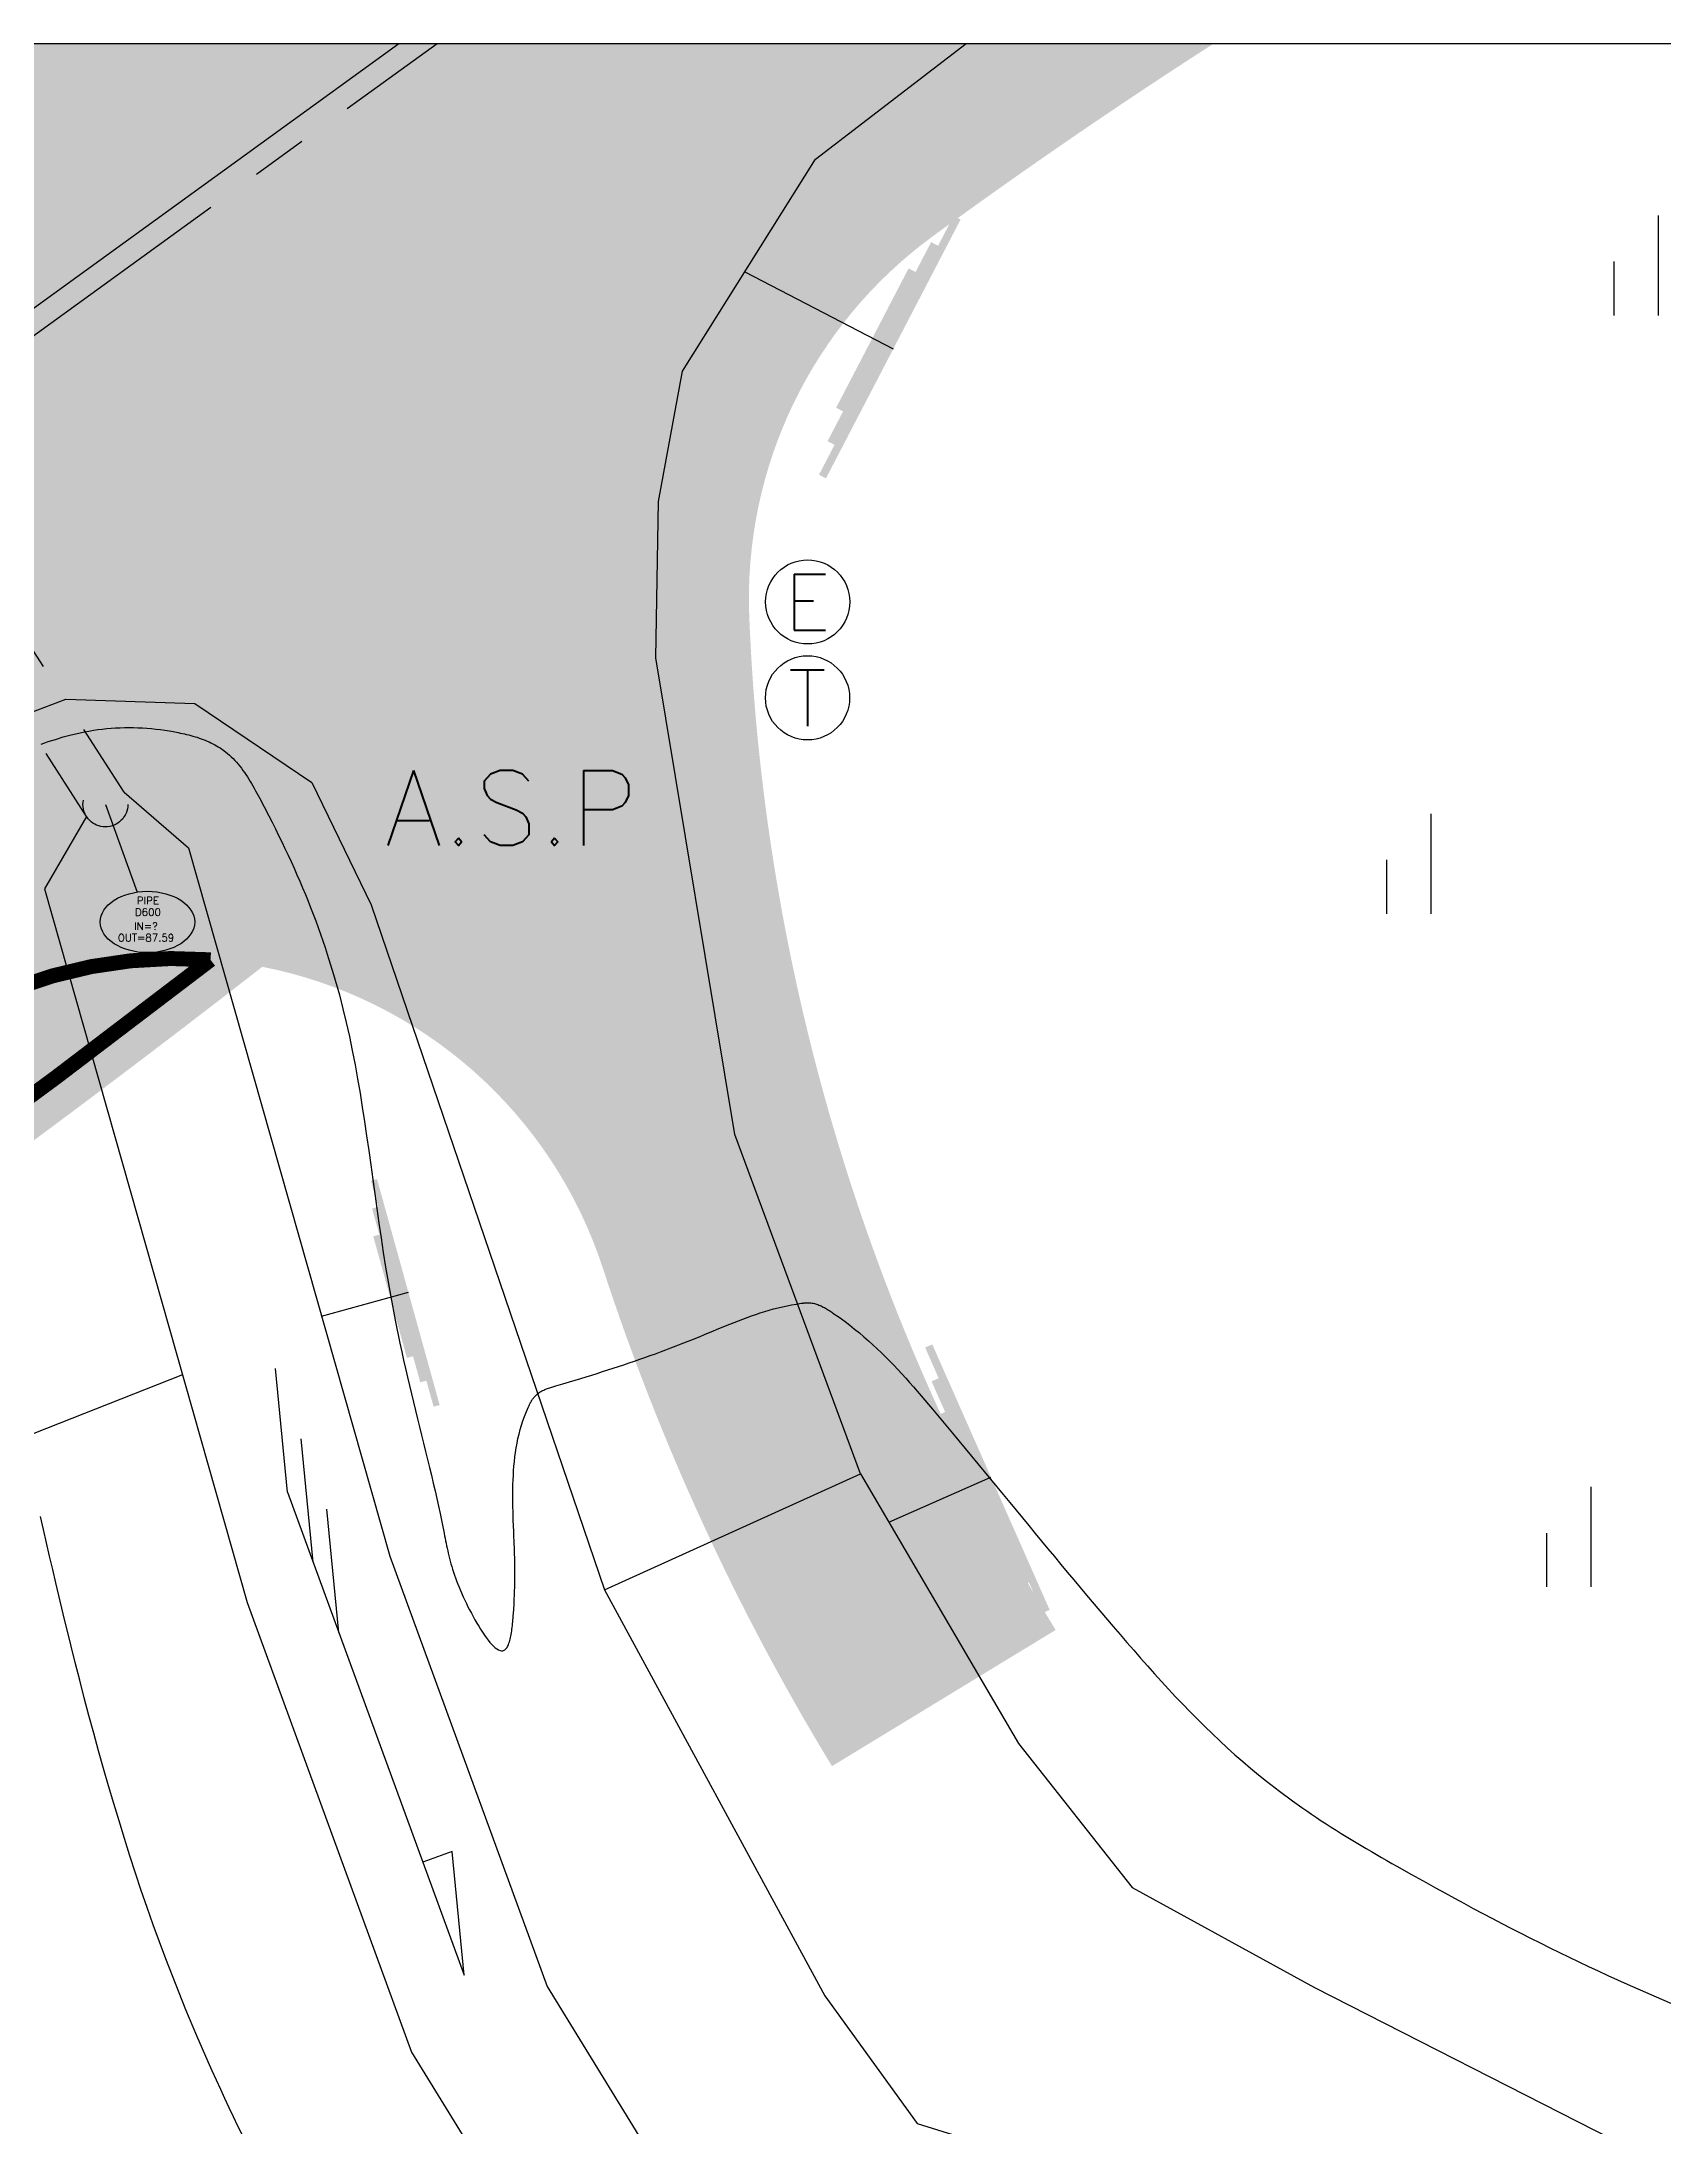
# Model space of a CAD drawing. Header units: inches. Extents: x 12 to 405, y 13 to 268.
# Drawn here: x 145.9 to 167.58, y 240.17 to 268.03 of the extents above; entities that cross this region are included whole.
import ezdxf
from ezdxf.enums import TextEntityAlignment as Align

# ---------------------------------------------------------------- set-up
doc = ezdxf.new("R2010")
doc.units = ezdxf.units.IN
doc.header["$MEASUREMENT"] = 0
for name, pattern in [('CENTER', [2, 1.25, -0.25, 0.25, -0.25]), ('HIDDEN', [2, 1, -1]), ('PHANTOM2', [12.5, 10, -0.5, 0.5, -0.5, 0.5, -0.5])]:
    doc.linetypes.add(name, pattern=pattern)
for name, color, linetype in [('0상수', 5, '상수'), ('1-1CON', 35, 'Continuous'), ('1-CEN', 2, 'CENTER'), ('1-ROAD', 1, 'Continuous'), ('1-SIM', 8, 'Continuous'), ('1-TEXT', 7, 'Continuous'), ('1-구조물상세', 7, 'Continuous'), ('1-물선', 5, 'Continuous'), ('1-배수관', 134, 'HIDDEN'), ('NR', 7, 'Continuous'), ('사업부지', 7, 'Continuous'), ('솔리드', 7, 'PHANTOM2'), ('체신주', 4, 'Continuous'), ('한전주', 4, 'Continuous')]:
    doc.layers.add(name, color=color, linetype=linetype)
doc.styles.add('ghs', font='romans.shx', dxfattribs={"bigfont": 'ghs.shx'})
doc.styles.add('LT', font='gulim.ttc')
doc.linetypes.add('상수', pattern='A,0.5,-0.05,["상수",LT,S=0.1,R=0,X=0,Y=-0.05],-0.4', length=0.95)

# ---------------------------------------------------------------- blocks, each defined once
blk = doc.blocks.new('A$C0C523BD5')
at = {"layer": '1-SIM'}
for p, q in [((0.3944576354988385, 0.8915101256570778), (0.3944576354988385, 1.2741656974e-06)), ((1.9774597604e-06, 0.4800446797744371), (1.9774597604e-06, 1.2741656974e-06))]:
    blk.add_line(p, q, dxfattribs=at)
blk = doc.blocks.new('A$C19E135C4')
at = {"layer": '1-물선', "linetype": 'Continuous'}
for p, q in [((1.604686969312751, 0), (0, 0.4156830549109145)), ((2.604686969312751, 0), (1, 0.4156830549109145)), ((3.604686969312751, 0), (2, 0.4156830549109145)), ((8.479086379717044, 0), (6.874399410404294, 0.4156830549109145)), ((1.604686969312751, 0), (8.479086379717044, 0))]:
    blk.add_line(p, q, dxfattribs=at)
blk.add_lwpolyline([(6.874399410404294, 0.4156830549109145), (6.874399410404294, 0)], dxfattribs=at)

msp = doc.modelspace()

# ---------------------------------------------------------------- hatches: boundary and pattern name
at = {"layer": '사업부지', "linetype": 'Continuous'}
h = msp.add_hatch(dxfattribs=at)
h.set_pattern_fill('AR-HBONE', color=8, scale=0.1, style=0)
h.set_pattern_definition([(45, (-264158.8776523283, -408058.6986066158), (0, 0.565685424949238), [1.200000000000001, -0.4000000000000004]), (135, (-264158.5948096177, -408058.4157639033), (0, 0.565685424949238), [1.2, -0.4])])
edge = h.paths.add_edge_path()
edge.add_arc((45.47571860635639, 388.575754541044), 167.8763729078396, 305.04704411984983, 307.70786931805213, ccw=False)
edge.add_arc((89.56666477406384, 329.0584846661211), 93.85116634003488, 299.4516781452446, 303.87560990241093, ccw=False)
edge.add_arc((89.566664788965, 329.0584846065165), 93.85116628061864, 295.5043352587089, 299.45167815493414, ccw=False)
edge.add_arc((89.566664788965, 329.0584845860274), 93.85116626187155, 289.50436403232584, 295.5043352643316, ccw=False)
edge.add_arc((125.4089279361999, 227.8675508397416), 13.50000000372458, 109.504364028656, 179.5711671861231)
edge.add_line((111.909306038264, 227.9685912477569), (111.9092797079122, 218.3802172737912))
edge.add_line((111.9092797079122, 218.3802172737912), (111.9092797079122, 211.0684776679398))
edge.add_arc((122.4092797079122, 211.0684776707337), 10.5, 180, 229.9246559549909)
edge.add_arc((114.6837468781507, 201.8860954875843), 1.500000001419938, 3.9239267835000646e-07, 49.92465644921782, ccw=False)
edge.add_line((116.1837468781507, 201.8860954968975), (116.1837468781507, 200.8096891996236))
edge.add_arc((122.4092797079122, 211.0684776781843), 12.00000000259576, 180.0000000489142, 238.74858291482678, ccw=False)
edge.add_line((110.4092797079122, 211.0684776679398), (110.4092797079122, 227.9702817705245))
edge.add_line((110.4092797079122, 227.9702817705245), (110.4110088982618, 227.6177016683639))
edge.add_arc((125.4089279361999, 227.8675508434669), 15.00000000262144, 109.5043640337733, 180.9543976849643, ccw=False)
edge.add_arc((89.566664788965, 329.0584846605332), 92.35116633281284, 289.5043640166975, 295.5043352487222)
edge.add_arc((89.566664788965, 329.0584845897527), 92.35116626892258, 295.5043352676297, 299.451678163788)
edge.add_arc((89.566664788965, 329.0584845199035), 92.35116620876262, 299.4516781848099, 303.8661131559016)
edge.add_arc((45.47571860635639, 388.5757547692181), 166.3763730910781, 305.0523343342352, 305.9903592438725)
edge.add_arc((45.47645178819062, 388.5747266859532), 166.375110389872, 305.990363001407, 306.3711597208951)
edge.add_arc((147.6972473748958, 249.7795984000684), 6.00000001322138, 85.62546798903583, 126.37116155438889, ccw=False)
at = {"layer": '솔리드'}
h = msp.add_hatch(color=253, dxfattribs=at)
edge = h.paths.add_edge_path()
edge.add_line((67.43488270426155, 268.0111741536082), (58.95204058671357, 268.0111741508142))
edge.add_line((58.95204058671357, 268.0111741508142), (60.11733466768624, 261.6079829186917))
edge.add_line((60.11733466768624, 261.6079829186917), (60.31267868364216, 261.0003525987984))
edge.add_line((60.31267868364216, 261.0003525987984), (60.32436715448262, 259.2592947548972))
edge.add_line((60.32436715448262, 259.2592947548972), (60.05838117385269, 257.2175271223084))
edge.add_line((60.05838117385269, 257.2175271223084), (59.66423933589817, 255.5406213682861))
edge.add_line((59.66423933589817, 255.5406213682861), (59.28546138489605, 254.8464798965276))
edge.add_line((59.28546138489605, 254.8464798965276), (42.5342160501516, 252.8192334268958))
edge.add_line((42.5342160501516, 252.8192334268958), (29.07645620787503, 251.2388646146999))
edge.add_line((29.07645620787503, 251.2388646146999), (25.24202898526551, 250.1706280848728))
edge.add_line((25.24202898526551, 250.1706280848728), (18.82665595794083, 248.0394096943335))
edge.add_line((18.82665595794083, 248.0394096943335), (18.82665595794083, 239.2982516671316))
edge.add_line((18.82665595794083, 239.2982516671316), (28.06282444680096, 240.3307659682603))
edge.add_line((28.06282444680096, 240.3307659682603), (29.65231983745457, 240.4594856538595))
edge.add_line((29.65231983745457, 240.4594856538595), (35.50911851609112, 240.9337778595061))
edge.add_line((35.50911851609112, 240.9337778595061), (39.73163152122856, 240.9261602462054))
edge.add_line((39.73163152122856, 240.9261602462054), (49.90405029440285, 237.157802620043))
edge.add_line((49.90405029440285, 237.157802620043), (79.93446731949211, 237.1036263323174))
edge.add_arc((79.90740664685131, 222.1036507096858), 15.00000003118771, 78.46304093438943, 89.89663578860677, ccw=False)
edge.add_line((82.90740667665364, 236.8005891973869), (82.90740667665364, 236.2457863642619))
edge.add_arc((84.90740666175247, 236.2457863614679), 2, 180, 226.7599299931512)
edge.add_line((83.53729316974045, 234.7888069451571), (83.99222560608746, 234.4847298647062))
edge.add_line((83.99222560608746, 234.4847298647062), (99.90122579419972, 230.3167298166798))
edge.add_line((99.90122579419972, 230.3167298166798), (112.4301593341863, 227.0990451025561))
edge.add_arc((125.4074066766536, 227.867843831961), 13.00000000283957, 109.50436407979521, 183.3903568226307, ccw=False)
edge.add_arc((89.5651434996164, 329.0587775549636), 94.35116625476604, 289.5043640466723, 303.8787157517178)
edge.add_arc((45.47492820406319, 388.5750187030778), 168.3751109129444, 305.0453031663802, 307.8752507476966)
edge.add_arc((147.6957261004484, 249.7798914062575), 5.999999991632645, 18.07421790772878, 78.9291071887377, ccw=False)
edge.add_arc((183.5644665398632, 261.4857410239772), 31.73053745405447, 198.0742180429171, 211.3369522482945)
edge.add_line((156.4626658299005, 244.9836379616306), (159.4520984181202, 246.8038832043082))
edge.add_arc((183.5644666590725, 261.4857407473744), 28.23053742190248, 182.3087426959179, 211.336951702403, ccw=False)
edge.add_arc((161.3519746550357, 260.5902000582562), 5.999999997156491, 126.1506389510659, 182.3087428414468, ccw=False)
edge.add_arc((202.8428806402718, 203.7989426097618), 76.33308041939395, 122.73177354833709, 126.1512910509303, ccw=False)
edge.add_line((161.5690573790109, 268.0111741536082), (140.4143898674286, 268.0111741554708))
edge.add_line((140.4143898674286, 268.0111741554708), (137.0319750347173, 265.782443833609))
edge.add_arc((89.56514354431988, 329.0587775912852), 79.10116627093758, 284.97397416578605, 306.87544963241874, ccw=False)
edge.add_arc((89.7989703902042, 346.4098606445611), 95.91831179850092, 277.1446857016844, 282.1599337332252, ccw=False)
edge.add_line((101.7288460322654, 251.2363317339466), (100.7990405001676, 251.1264182199509))
edge.add_line((100.7990405001676, 251.1264182199509), (95.24272753680111, 253.0902298521967))
edge.add_line((95.24272753680111, 253.0902298521967), (93.36165176713826, 253.3227012651757))
edge.add_line((93.36165176713826, 253.3227012651757), (75.09993943953873, 253.6143690478773))
edge.add_line((75.09993943953873, 253.6143690478773), (72.20985767627121, 257.5012929542706))
edge.add_line((72.20985767627121, 257.5012929542706), (70.75678855562569, 260.1736602364824))
edge.add_line((70.75678855562569, 260.1736602364824), (68.88922679806115, 264.3650500737847))
edge.add_line((68.88922679806115, 264.3650500737847), (67.90891091907383, 267.2487368733407))
edge.add_line((67.90891091907383, 267.2487368733407), (67.43488270426155, 268.0111741470889))

# ---------------------------------------------------------------- linework, layer by layer
for points in [[(18.82665595794083, 268.0111741536082), (281.1495063939129, 268.0111741536082), (281.1495063939129, 25.2811741717876), (18.82665595794083, 25.2811741717876)], [(18.82665599007146, 268.011174155238), (281.1495064111424, 268.011174155238), (281.1495064111424, 25.28117417248609), (18.82665599007146, 25.28117417248609)]]:
    msp.add_lwpolyline(points, close=True)
at = {"layer": '0상수', "ltscale": 2, "elevation": -23.50400000000002}
msp.add_lwpolyline([(69.96167322117822, 245.5211784549308), (101.9837657423689, 247.9230794877064), (114.6080578925087, 249.9564890552563), (120.2817388983442, 251.767090060587), (125.0247148783876, 253.4640724350018), (129.6658117683603, 255.4711948594329), (135.6151525737716, 258.4119260709983), (140.1529040696098, 260.817372987817), (144.955284869857, 263.8721654190001), (150.6729455353691, 268.0111741589633)], dxfattribs=at)
at = {"layer": '1-1CON', "color": 8, "linetype": 'Continuous', "elevation": 65.49599999999998}
for points in [[(145.8933118643238, 258.6441735344258), (145.9400635572149, 258.6614882329729), (145.9870753051712, 258.6780117133883), (146.0342912437393, 258.693756223495), (146.0816554637624, 258.7087340111163), (146.187998494692, 258.7406062659127), (146.2945251228286, 258.7687515251589), (146.3535689773037, 258.7831930646923), (146.4126681746914, 258.7964901699004), (146.4718221934511, 258.808642032395), (146.531030586548, 258.8196478288871), (146.5902928324415, 258.8295067500574), (146.6496084989978, 258.8382179791358), (146.7089770497753, 258.84578069749), (146.7683980228378, 258.8521940967319), (146.8278709562494, 258.8574573554349), (146.8873953135683, 258.8615696642798), (146.9469706626608, 258.8645302009088), (147.006596467085, 258.8663381550712), (147.0662722947075, 258.8669927109283), (147.1259976239874, 258.8664930517104), (147.1857719929887, 258.8648383653042), (147.2455949248745, 258.862027833077), (147.3054658832027, 258.8580606419844), (147.365384450741, 258.8529359733936), (147.4253501208498, 258.8466530170542), (147.4853623868896, 258.8392109543336), (147.5454207571222, 258.8306089703244), (147.6340170266105, 258.8162182493386), (147.7227114053442, 258.7993036870164), (147.7512218417598, 258.793585507038), (147.7796953829004, 258.7875713192177), (147.8081085445358, 258.7812436305237), (147.8364377977325, 258.7745849460614), (147.8646596582605, 258.7675777783868), (147.8927505524828, 258.760204631674), (147.9206870557739, 258.7524480194104), (147.9484455944969, 258.7442904429761), (147.9760026546194, 258.7357144177211), (148.0033347668125, 258.7267024478194), (148.0304183723404, 258.7172370421019), (148.0572300018741, 258.7073007093993), (148.0837460817768, 258.6968759585423), (148.1099431725218, 258.6859452937049), (148.1357977302744, 258.6744912283746), (148.1612862261011, 258.662496268588), (148.1863851757719, 258.6499429213134), (148.2110710503532, 258.636813697244), (148.2353203656151, 258.6230911042792), (148.2591095479204, 258.6087576493871), (148.2824151279403, 258.5937958404672), (148.3331927122547, 258.5590339198959), (148.3813380511476, 258.5209814662364), (148.4070985378696, 258.4990588592616), (148.4321218790485, 258.4762248749164), (148.4564390243961, 258.452523358005), (148.4800809832288, 258.427998145881), (148.5030787648632, 258.402693078692), (148.5254633488132, 258.3766520012421), (148.5472657741977, 258.3499187499535), (148.568517035432, 258.3225371668366), (148.5892480673267, 258.2945510911075), (148.6094899835064, 258.2660043657077), (148.6292737038805, 258.2369408298534), (148.6486302228643, 258.207404322761), (148.6675905944778, 258.1774386864406), (148.6861857982351, 258.1470877610398), (148.7044468434526, 258.1163953857747), (148.7224046798422, 258.0854054045183), (148.7400903763248, 258.0541616555554), (148.7575349124147, 258.0227079762396), (148.774769267626, 257.9910882141692), (148.7918244959785, 257.9593462039036), (148.8087315173818, 257.9275257893157), (148.8718251647426, 257.8078199148429), (148.933702132292, 257.6882450234395), (148.978446057625, 257.6005477419374), (149.0225114883854, 257.5128948938352), (149.0658868165685, 257.4252734182653), (149.1085604043676, 257.3376702562225), (149.150520643778, 257.2500723505643), (149.1917559863998, 257.1624666460109), (149.2322547348215, 257.0748400844884), (149.2720053555443, 256.9871796069917), (149.3109962554647, 256.8994721563784), (149.3492157818748, 256.8117046755058), (149.38665232677, 256.7238641072315), (149.423294311948, 256.6359373925504), (149.4591301443054, 256.5479114761827), (149.4941481860353, 256.4597732991231), (149.5283368440344, 256.3715098014352), (149.5616844953968, 256.2831079297018), (149.5941795917227, 256.1945546230552), (149.6258104505016, 256.1058368271467), (149.6565655233337, 256.0169414829713), (149.6864331873132, 255.9278555324552), (149.7154018642379, 255.8385659184557), (149.8006601842119, 255.566588132481), (149.8774032952263, 255.2924887173128), (149.9253353090955, 255.1076658431691), (149.9699894549324, 254.921941927473), (150.0116432072593, 254.7353439301503), (150.0505740256979, 254.5478988195089), (150.0870593847706, 254.3596335638565), (150.1213767440988, 254.1705751240504), (150.1538035931064, 253.9807504683984), (150.1846174361183, 253.7901865605515), (150.2140956731512, 253.5989103669551), (150.2425158383323, 253.4069488559169), (150.2701553912832, 253.2143289873627), (150.2972918065263, 253.0210777323944), (150.3242025436832, 252.8272220500064), (150.3511651070787, 252.6327889122319), (150.3784569116308, 252.4378052808595), (150.4063555063678, 252.2422981241969), (150.4351382913067, 252.0462944058952), (150.4650828154756, 251.849821090537), (150.4964664788915, 251.6529051454988), (150.5295668007805, 251.4555735353631), (150.5646612407638, 251.2578532247123), (150.6232343526556, 250.9473500566808), (150.6880709888412, 250.6360242961225), (150.7122841836883, 250.5232631171373), (150.7371530147268, 250.4105253255245), (150.7625947656109, 250.2978765264404), (150.7885266752912, 250.1853823334229), (150.8148660572244, 250.0731083488342), (150.8415301652624, 249.9611201862124), (150.8684362979604, 249.8494834563014), (150.8955016942693, 249.7382637651888), (150.9226436825468, 249.6275267198932), (150.9497794868423, 249.5173379320902), (150.9768263908102, 249.4077630115924), (151.0037016781046, 249.2988675672811), (151.0303226323797, 249.1907172061753), (151.0566065223886, 249.083377536225), (151.0824706168844, 248.9769141700369), (151.1078321995212, 248.8713927127671), (151.1326085539533, 248.7668787779537), (151.1567169340326, 248.6634379698214), (151.1800746383144, 248.561135900977), (151.2025989057495, 248.4600381793705), (151.2242070348932, 248.3602104120207), (151.2519610138609, 248.2275735315186), (151.2777534933759, 248.0974777227518), (151.2843247564508, 248.0640994038683), (151.2908890755846, 248.030777107763), (151.297507903166, 247.9974546524015), (151.3042427958919, 247.964075848299), (151.3111552657558, 247.9305845115584), (151.3183067800476, 247.896924452695), (151.3257588805629, 247.8630394878116), (151.3335730941965, 247.8288734302175), (151.341810873337, 247.794370096947), (151.3505337746813, 247.7594732947898), (151.3598032953216, 247.7241268445057), (151.3696809323503, 247.6882745547471), (151.3802282126619, 247.6518602425483), (151.3915066333486, 247.6148277230811), (151.4035777362062, 247.5771208040667), (151.4165029736234, 247.5386833062646), (151.4303439022972, 247.4994590392587), (151.4451620342209, 247.459391819152), (151.4610188366844, 247.4184254564595), (151.4779758663847, 247.3765037682158), (151.4960945757105, 247.3335705658671), (151.5334727378561, 247.2485391998914), (151.5756487758829, 247.1593106555072), (151.5970052840187, 247.1155586045486), (151.6192550869657, 247.0713912060735), (151.642286142893, 247.0270894168195), (151.6659866036846, 246.9829341972497), (151.6902444573118, 246.9392065013078), (151.7149478109552, 246.8961872903881), (151.7399847121908, 246.8541575202969), (151.7652432234956, 246.8133981514973), (151.7906113626434, 246.7741901360703), (151.815977266617, 246.7368144391355), (151.8412289084865, 246.701552015568), (151.866254425235, 246.6686838202429), (151.8909418048336, 246.6384908145544), (151.9151791693641, 246.6112539561716), (151.9388545366003, 246.5872542027635), (151.9618559839203, 246.566772511999), (151.9840715738012, 246.5500898415473), (152.0053893538191, 246.5374871490774), (152.0256973715498, 246.5292453913269), (152.0448837341739, 246.5256455287588), (152.062836444564, 246.5269685171795), (152.0888183923437, 246.5371797232208), (152.1112328382208, 246.5608158482489), (152.1188717247917, 246.5710046094161), (152.1260776581241, 246.5827663231892), (152.1328663738443, 246.5960135607299), (152.1392536671831, 246.6106588978571), (152.1452552737667, 246.6266149103892), (152.1508869441225, 246.6437941694883), (152.1561644138767, 246.6621092481789), (152.1611034931614, 246.6814727222798), (152.1657198728992, 246.701797166678), (152.1700293483211, 246.7229951543984), (152.1740476550533, 246.7449792575342), (152.1777905436231, 246.7676620537666), (152.1812737943603, 246.7909561142576), (152.1845131279899, 246.8147740120319), (152.1875242950393, 246.8390283247707), (152.1903231056406, 246.8636316217733), (152.1929252358152, 246.8884964797896), (152.1953465105964, 246.9135354755697), (152.1976026358082, 246.9386611765501), (152.1997093917801, 246.9637861613435), (152.2016825141384, 246.9888230011118), (152.2080791505052, 247.07454072016), (152.2132618488743, 247.1571320479986), (152.2163617523386, 247.2142816026014), (152.2189142616464, 247.2700324643654), (152.2209516825153, 247.3244732141745), (152.2225062163545, 247.3776924375695), (152.2236101390793, 247.4297787070525), (152.2242957266046, 247.4808206063014), (152.2245951952411, 247.5309067162004), (152.2245408358051, 247.5801256167022), (152.2241648795082, 247.6285658849654), (152.2234995724632, 247.6763161074621), (152.2225771905853, 247.723464855763), (152.2214299799873, 247.7701007154089), (152.2200902165844, 247.8163122663525), (152.2185900868847, 247.8621880885464), (152.216961926408, 247.9078167600808), (152.215237966366, 247.9532868637023), (152.2134503932668, 247.9986869784323), (152.2116315575315, 248.0441056832922), (152.2098136754705, 248.0896315600974), (152.2080289782955, 248.1353531869379), (152.2063097568227, 248.1813591474918), (152.2027057470752, 248.2844417168078), (152.1997438134624, 248.3898040743795), (152.1983886273576, 248.448390832941), (152.1973874779417, 248.5075457401824), (152.1968202205373, 248.5672079518688), (152.1967667253687, 248.627316623765), (152.1973068477585, 248.6878109153611), (152.1985204579307, 248.7486299768341), (152.2004874261095, 248.8097129676742), (152.2032876672222, 248.8709990445775), (152.207000976987, 248.9324273595837), (152.2117072703315, 248.9939370721829), (152.2174864174797, 249.0554673390714), (152.2244183035566, 249.1169573113573), (152.2325827540828, 249.1783461522562), (152.2420596541835, 249.2395730119449), (152.2529288591816, 249.3005770480511), (152.2652702840044, 249.3612974172709), (152.2791637839748, 249.4216732744378), (152.2946892144157, 249.4816437762481), (152.3119264455511, 249.541148079398), (152.3309553476049, 249.6001253377897), (152.3518558057024, 249.6585147090507), (152.3773682029916, 249.7229778094468), (152.4054123969747, 249.7865564886731), (152.4083682062103, 249.7931721199554), (152.4113590480758, 249.7997681701806), (152.4143886031582, 249.8063396604982), (152.4174606265499, 249.8128816074011), (152.4205788286401, 249.8193890311074), (152.4237469943239, 249.8258569564921), (152.4269688190891, 249.83228039446), (152.4302480282261, 249.838654367092), (152.4335883768274, 249.8449738936749), (152.4369935752823, 249.8512339953584), (152.4404673935844, 249.8574296877039), (152.444013542123, 249.8635559927923), (152.4476357312872, 249.8696079289791), (152.4513377459718, 249.8755805155513), (152.4551232965662, 249.8814687680704), (152.458996063657, 249.8872677123425), (152.4629598768427, 249.8929723611352), (152.4670183571054, 249.8985777383921), (152.4711753340437, 249.9040788596747), (152.4754345329477, 249.9094707479951), (152.4797996195032, 249.9147484170524), (152.4931056560947, 249.9300875205797), (152.5074143322183, 249.9443286245939), (152.517332545109, 249.9533178637055), (152.5276520760729, 249.9618654920039), (152.5383526893331, 249.9699925359589), (152.549414253421, 249.977720023903), (152.5608165027572, 249.9850689897564), (152.5725393207742, 249.9920604590577), (152.5845625014974, 249.9987154610706), (152.5968658836557, 250.0050550241274), (152.609429216571, 250.0111001812172), (152.6222323687746, 250.0168719606725), (152.6352551342918, 250.0223913889629), (152.648477292247, 250.0276794990775), (152.6618787260725, 250.0327573184175), (152.6754392148925, 250.0376458753151), (152.6891385080291, 250.0423661999655), (152.7029565485193, 250.0469393234951), (152.7168730558826, 250.0513862723735), (152.7308678539468, 250.055728076796), (152.7449207665397, 250.0599857669574), (152.7590116323902, 250.064180370259), (152.7731202306225, 250.0683329168958), (152.8638137044384, 250.0948959391815), (152.9535716684534, 250.1214590555307), (153.0287340195848, 250.1439106229943), (153.1032935442402, 250.1664020948363), (153.1772823842241, 250.1889533929777), (153.2507327260448, 250.2115844290954), (153.3236766519024, 250.2343151297671), (153.3961463483049, 250.257165408532), (153.4681739868595, 250.2801551854488), (153.5397916795685, 250.303304380576), (153.6110315682365, 250.3266329074529), (153.6819258393718, 250.350160688932), (153.7525066347791, 250.3739076441404), (153.8228060664608, 250.3978936894116), (153.8928563060238, 250.422138744804), (153.962689510174, 250.4466627257195), (154.0323378356172, 250.4714855522168), (154.1018333943559, 250.496627146217), (154.1712083579971, 250.522107423122), (154.2404948832466, 250.547946299265), (154.3097250970079, 250.5741636993614), (154.3789311857893, 250.6007795369503), (154.4481452466919, 250.6278137330216), (154.5738734962417, 250.6776888890442), (154.6998399855568, 250.729074206042), (154.7564825626089, 250.7523840124038), (154.8132002117111, 250.7758467158553), (154.870006388612, 250.7993864275766), (154.9269145937635, 250.8229272438464), (154.9839383127166, 250.8463932777074), (155.0410910310222, 250.8697086347518), (155.0983862342312, 250.8927974168462), (155.1558374227955, 250.915583733308), (155.2134580375625, 250.9379916869354), (155.2712616236879, 250.9599453851831), (155.3292616667225, 250.9813689299178), (155.3874715777113, 251.0021864332509), (155.4459049465133, 251.0223219951865), (155.5045751841737, 251.0416997269047), (155.563495835848, 251.0602437274781), (155.6226803274824, 251.0778781062243), (155.6821422042324, 251.0945269678039), (155.7418949367477, 251.1101144187403), (155.8019519509746, 251.124564565557), (155.8623268367721, 251.137801511052), (155.9230329902841, 251.149749365474), (155.9876365425064, 251.1609480435279), (156.0526412488891, 251.1705332713452), (156.0562168123199, 251.1710540231568), (156.059793046303, 251.1715669621033), (156.0633696975185, 251.1720706278709), (156.066946438141, 251.1725635573519), (156.0705230595543, 251.1730442809192), (156.074099263735, 251.173511335465), (156.0776748122646, 251.1739632578817), (156.0812493624164, 251.1743985813362), (156.0848227055742, 251.1748158417893), (156.0883945586158, 251.1752135742706), (156.0919646533205, 251.1755903119472), (156.095532706566, 251.1759445935738), (156.0990984352304, 251.1762749495235), (156.1026615859939, 251.1765799194825), (156.1062218906357, 251.1768580338237), (156.1097790660335, 251.1771078331647), (156.1133328588678, 251.177327846947), (156.1168830009176, 251.1775166129944), (156.1204291792585, 251.1776726663363), (156.1239711852743, 251.177794543865), (156.1275087060405, 251.1778807768849), (156.1468034299089, 251.178149083468), (156.1659484716131, 251.1772667829198), (156.1814899655058, 251.1758099038404), (156.1969349147751, 251.1736486207944), (156.2122849734499, 251.170814652766), (156.2275418700649, 251.1673397159454), (156.242707258649, 251.1632555283857), (156.2577828528358, 251.1585938118649), (156.2727702768518, 251.1533862797794), (156.2876712145282, 251.1476646520448), (156.3024873645975, 251.1414606485766), (156.3172204108907, 251.1348059818399), (156.3318720223381, 251.1277323782695), (156.3464438678695, 251.1202715493989), (156.3609376462175, 251.1124552151439), (156.3753549965097, 251.1043150944886), (156.3896976323797, 251.095882905486), (156.4039672227575, 251.0871903652576), (156.4181654365732, 251.0782691918564), (156.432293957658, 251.069151105198), (156.4463544698431, 251.0598678214726), (156.4603486569597, 251.0504510568705), (156.4742781432344, 251.0409325341013), (156.5565856756641, 250.9840176811692), (156.6367332698776, 250.9257525688288), (156.7019488574936, 250.8764065539715), (156.7657992454244, 250.8262002541003), (156.8283484639599, 250.7751703409729), (156.8896607073023, 250.723353483553), (156.9498000653459, 250.6707863480103), (157.0088306577875, 250.6175056033087), (157.0668165894224, 250.5635479202745), (157.1238219948484, 250.508949964146), (157.179910978861, 250.4537484048185), (157.235147676058, 250.3979799103242), (157.2895961614324, 250.3416811505583), (157.3433205993845, 250.2848887907592), (157.3963850947096, 250.2276395026845), (157.448853737302, 250.1699699543667), (157.5007906468584, 250.1119168129069), (157.5522599877788, 250.0535167482001), (157.6033258201553, 249.9948064264161), (157.6540522934868, 249.9358225165186), (157.704503542371, 249.8766016911966), (157.7547436119987, 249.8171806128946), (157.8048366965725, 249.7575959543017), (157.9397799583151, 249.5964752834541), (158.0745864273979, 249.4346975514916), (158.1593922736122, 249.3326325861988), (158.2441700311376, 249.2303432885808), (158.3289327086879, 249.127847635026), (158.4136933447792, 249.025163602854), (158.4984649928285, 248.9223091759038), (158.5832606615497, 248.8193023277697), (158.6680934341623, 248.7161610394967), (158.7529762746765, 248.612903290267), (158.8379222961141, 248.509547056469), (158.9229444326832, 248.4061103182164), (159.0080558123066, 248.3026110528288), (159.0932694436981, 248.1990672404197), (159.1785983653738, 248.0954968611029), (159.2640555860473, 247.9919178903353), (159.3496541442348, 247.8883483082307), (159.4354071231558, 247.7848060949025), (159.5213274868204, 247.6813092258078), (159.6074283184482, 247.5778756810603), (159.6937226416542, 247.4745234407735), (159.7802234949543, 247.3712704831985), (159.8669439466669, 247.2681347847235), (160.0438974561168, 247.0585239183408), (160.2218682529403, 246.8495475899679), (160.3126993985845, 246.7434954362241), (160.4038938345386, 246.637750174689), (160.4955016287042, 246.5323831744743), (160.5875728638841, 246.4274658130732), (160.6801575930788, 246.3230694577348), (160.7733059288933, 246.2192654878152), (160.8670678945257, 246.1161252724257), (160.9614935429765, 246.0137201834721), (161.0566330315544, 245.912121593791), (161.152536353655, 245.8114008780819), (161.2492536069824, 245.7116294073192), (161.3468348594381, 245.6128785543394), (161.4453302087261, 245.5152196938423), (161.5447896631433, 245.4187241940078), (161.645263350196, 245.3234634313983), (161.7468013377859, 245.2295087779191), (161.8494536640121, 245.1369316054759), (161.9532704265787, 245.045803285974), (162.058301678486, 244.956195194113), (162.1645975025369, 244.8681787017983), (162.272207966633, 244.7818251827982), (162.4429428191854, 244.6492496550334), (162.6171504469587, 244.5211065270257), (162.6806036146356, 244.4753131315363), (162.7444769503547, 244.4300590202463), (162.808753347583, 244.3853238577274), (162.8734156848861, 244.3410873011005), (162.9384468557312, 244.297329011212), (163.0038297386839, 244.2540286470455), (163.0695472272112, 244.2111658694473), (163.13558221478, 244.1687203364697), (163.2019175501539, 244.1266717080277), (163.2685361566021, 244.0849996449676), (163.335420882888, 244.0436838034791), (163.4025546224786, 244.0027038462711), (163.4699202837421, 243.9620394360525), (163.5375007452442, 243.9216702224937), (163.6052788855507, 243.8815758729604), (163.6732375832273, 243.8417360455048), (163.74135971684, 243.802130400042), (163.8096281947567, 243.7627385955554), (163.8780258657409, 243.723540288235), (163.9465356679632, 243.6845151445148), (164.0151404501869, 243.6456428177905), (164.2092486681415, 243.5361577661959), (164.4038421722128, 243.427568387079), (164.5297847749664, 243.3577924425033), (164.6559317024423, 243.2884235510853), (164.7822838338091, 243.2194782568392), (164.9088419737293, 243.150973102848), (165.0356070013715, 243.0829246321944), (165.1625797959043, 243.01534938703), (165.2897611768915, 242.9482639104378), (165.4171519936992, 242.881684746432), (165.5447531552984, 242.8156284380955), (165.672565496154, 242.7501115285111), (165.8005898507311, 242.685150561693), (165.9288270683958, 242.6207620797929), (166.0572780432178, 242.556962626825), (166.1859436245634, 242.4937687449408), (166.3148246468975, 242.4311969781545), (166.4439219744875, 242.3692638695491), (166.5732364566995, 242.307985958482), (166.7027689727022, 242.2473797954869), (166.8325203271581, 242.1874619180587), (166.9624914290382, 242.1282488711429), (167.0926831426098, 242.0697571987537), (167.4091281654312, 241.9296187971038), (167.7268820466472, 241.7939225116995)], [(148.5814838172867, 240.05162237941), (148.5225188346578, 240.1734999323514), (148.4640160264446, 240.2955743752671), (148.4060100974514, 240.4178597087291), (148.3485357226803, 240.5403699370352), (148.291627636738, 240.6631190616888), (148.2353205295278, 240.7861210841936), (148.179649090953, 240.9093900125724), (148.1246480556204, 241.0329398418096), (147.972707784362, 241.379503354269), (147.8265607269479, 241.7284859072668), (147.7349649580194, 241.9537231371057), (147.6456276239826, 242.1798890399066), (147.5584816547109, 242.4069484228519), (147.4734599651767, 242.6348660875362), (147.3904955448581, 242.8636068430048), (147.3095212938263, 243.0931354955089), (147.2304701121523, 243.3234168503684), (147.1532749744131, 243.5544157129032), (147.0778688253833, 243.7860968902958), (147.0041845204307, 244.0184251897288), (146.9321550639345, 244.251365416522), (146.8617133857681, 244.4848823741329), (146.7927923562004, 244.7189408753318), (146.7253249647094, 244.953505720782), (146.6592440964653, 245.1885417167348), (146.5944827558471, 245.4240136722353), (146.5309737833215, 245.6598863916722), (146.4686501832678, 245.8961246812967), (146.4074448408558, 246.1326933482912), (146.3472907157613, 246.3695571998385), (146.2881207229568, 246.6066810384643), (146.1864510240032, 247.0209292125207), (146.0873705657198, 247.4357549360273), (146.0455078246071, 247.6129939330992), (146.0040697218849, 247.7903132511553), (145.9630324305965, 247.9677003909153), (145.9223721386863, 248.1451428503049), (145.8820650639011, 248.3226281281811)]]:
    msp.add_lwpolyline(points, dxfattribs=at)
at = {"layer": '1-CEN', "ltscale": 3, "elevation": -23.50400000000002}
msp.add_lwpolyline([(82.34090176839368, 246.1488722216588), (102.0189018012954, 247.6248722205189), (114.6779017658903, 249.6638722203922), (120.3779017688705, 251.4828722205264), (125.1349017681553, 253.1848722210405), (129.7919017883016, 255.1988722205413), (135.751901766844, 258.1448722210032), (140.303901782818, 260.5578722216439), (145.1239017905666, 263.6238722194237), (151.1845566840841, 268.0111741589633)], dxfattribs=at)
at = {"layer": '1-ROAD'}
for points, elevation in [([(82.37790176887052, 241.7018722219643), (102.3989017816259, 242.7548722213385), (109.6549017639829, 243.634872222158), (114.5709018023683, 244.5838722221804), (118.9969017865135, 245.6948722217483), (123.5869017751886, 247.3938722217706), (128.6239017905666, 249.2318722203624), (133.454901790805, 251.5478722227988), (140.6809017868711, 256.2558722205711), (143.7839018018915, 258.3208722219122), (146.2219017656519, 259.2438722213981), (147.9439017685129, 259.1898722227913), (149.510901785083, 258.1328722218302), (150.3032326312734, 256.4950014705089), (152.087901762314, 251.2538722211746), (153.4239018024875, 247.3418722206977), (156.8429018022491, 248.8918722205115), (155.1639017673208, 253.4248722221953), (154.1059017689897, 259.7978722209361), (154.1059017689897, 259.7978722209361), (154.1449017884208, 261.8858722213906), (154.462901762314, 263.6298722213385), (156.2429017635061, 266.4618722217408), (158.256385973282, 268.011174155238)], -23.50400000000002), ([(156.8429018022491, 248.8918722205115), (158.956901779957, 245.2868722219271), (160.4759017886593, 243.3628722213459), (162.9119017632677, 242.0258722219867), (166.9019017877056, 239.994872221562), (166.9019017877056, 239.994872221562), (174.792901775427, 236.8618722230447), (180.6379017742349, 232.5618722213683), (186.4949017824603, 228.5678722214204), (191.5769017698241, 224.8338722221804), (195.2659017803145, 222.4908722218377), (199.2889017673207, 221.2258722221729), (206.3309017630291, 218.5808722216887), (215.5129017742348, 215.783872220504), (222.3649018021298, 214.3338722221804), (229.5009017797184, 212.9208722215396), (238.1009017886591, 211.7858722226945), (243.7759017856789, 211.459872221413), (253.1219018014145, 210.6388722218824), (266.4119017781687, 210.2568722216663)], -109.4066817376595), ([(153.4239018024875, 247.3418722206977), (156.3669017763807, 241.9158722216514), (157.6019017906858, 240.2088722212491), (161.934901765175, 238.8578722205264), (167.9579017670824, 236.1988722205413), (173.8109017821027, 233.6168722220016), (178.7589017661287, 230.5928722227243), (184.6819017888976, 226.1378722217185), (189.8139017881823, 222.3398722194386), (193.7319017859173, 219.9988722194237), (198.0329017849637, 217.2298722218973), (204.7019017698241, 214.8778722228733), (214.7459017695857, 212.0368722219271), (220.9759017886591, 210.5028722210106), (229.3069017888976, 209.0238722207275), (237.5229017646981, 208.310872223067), (243.1419017823411, 207.9178722219792), (252.9249017747117, 207.2778722204519), (266.4999017627907, 206.5198722219345), (275.9899018021298, 206.5008722216141), (280.4429017664862, 206.3948722219345), (281.1367055686188, 206.4891127541912)], -109.4066817376595)]:
    msp.add_lwpolyline(points, dxfattribs=dict(at, elevation=elevation))
at = {"layer": '1-구조물상세', "linetype": 'Continuous', "elevation": -23.50400000000002}
msp.add_lwpolyline([(146.7499017627908, 257.838872223), (147.1741711111738, 256.6673553128046)], dxfattribs=at)
at = {"layer": '1-구조물상세', "linetype": 'Continuous'}
msp.add_ellipse((147.3125268282367, 256.2674385745329, -109.4066817376595), major_axis=(-0.6311817647027782, 0), ratio=0.6493933918960952, dxfattribs=at)
at = {"layer": '1-물선', "elevation": -109.4066817376595}
for points in [[(147.0022851439192, 258.0010530891147), (147.8599110009147, 257.258538989189), (150.5505569191648, 247.7890226224688), (152.6533208401872, 242.037034193824), (154.9011388482525, 238.3790905697522), (158.2011362226679, 236.4917186329392), (163.3955062540247, 234.066420027825), (168.1623440148308, 231.8530479993922), (171.9835315706207, 229.834113659176), (177.1873632730915, 225.7881323805329), (181.0830998929216, 220.9298194514838), (187.7039828063918, 217.0376453761262), (196.7206875296307, 213.372747171509), (210.7622294785452, 209.6143355805677), (224.3970116438342, 205.9227609642101), (238.112991309352, 203.7458420124156), (251.0857577981425, 202.8384042985988), (265.201143360324, 201.6804589320225), (273.2150420757008, 201.7988332536322), (280.5582566322756, 202.2442257058126), (281.1491113813591, 202.2595031799999)], [(146.4975184114649, 257.6766913531599), (145.9360639216377, 256.7119016422209), (148.6468455405904, 247.1715192951513), (150.8439896317198, 241.1613593481732), (153.4646647037937, 236.8966538736847), (157.2800284685566, 234.7145277437073), (162.5512972833587, 232.2533244153735), (167.2734595151617, 230.0606964433816), (170.894271990843, 228.147630783568), (175.7741375328972, 224.3535333460447), (179.7527036728336, 219.3919249920425), (186.8159753890706, 215.239686783242), (196.0831160159779, 211.4729972722259), (210.2423289181662, 207.6830894349393), (223.9777227701617, 203.9642745208246), (237.8860255094243, 201.7568311875937), (250.9342137487603, 200.8441177642223), (265.0376241119576, 199.6871547781182), (272.3355500908566, 199.5642632831139), (280.6677428396416, 200.2025775991631), (281.1494752081109, 200.2064548468468)]]:
    msp.add_lwpolyline(points, dxfattribs=at)
at = {"layer": '1-배수관', "elevation": -23.50400000000002}
for points in [[(146.4975184114649, 257.6766913550225), (139.8566079052164, 268.0111741589633)], [(147.0022851439192, 258.0010530891147), (140.5698086233808, 268.0111741571006)]]:
    msp.add_lwpolyline(points, dxfattribs=at)
at = {"layer": '1-배수관'}
msp.add_circle((146.7499017627908, 257.838872223, -109.4066817376595), 0.2999999999971182, dxfattribs=at)
at = {"layer": 'NR', "linetype": 'Continuous'}
for p, q in [((155.2983355732633, 264.9590567954135, -109.4066817376595), (157.2820280553772, 263.9273276178417, -109.4066817376595)), ((149.6385608823969, 250.9987208301452, -109.4066817376595), (150.7999827327205, 251.3206102995453, -109.4066817376595)), ((147.7819955857469, 250.2152905117971, -109.4066817376595), (144.8063473017885, 249.0397768875835, -109.4066817376595)), ((157.223029113002, 248.2436418280256, -109.4066817376595), (158.587871721573, 248.8469655372453, -109.4066817376595))]:
    msp.add_line(p, q, dxfattribs=at)
for points in [[(158.1818094165994, 265.6573257314292, -109.4066817376595), (156.3822466792537, 262.1973295023915, -109.4066817376595), (158.0886556716634, 265.7057754991827, -109.4066817376595), (156.2890929343178, 262.245779270145, -109.4066817376595)], [(157.8810138316824, 265.3065451652062, -109.4066817376595), (156.4967347742988, 262.6450096041215, -109.4066817376595), (157.7878600867464, 265.3549949320284, -109.4066817376595), (156.4035810293628, 262.6934593709436, -109.4066817376595)], [(157.5802182318641, 264.9557645980519, -109.4066817376595), (156.6112228842451, 263.0926897049201, -109.4066817376595), (157.487064472027, 265.0042143630114, -109.4066817376595), (156.5180691393091, 263.1411394698796, -109.4066817376595)], [(150.3815264018251, 252.8304586902511, -109.4066817376595), (151.2184390338136, 249.8107619088394, -109.4066817376595), (150.3002268733455, 252.8079264274118, -109.4066817376595), (151.1371395202352, 249.7882296469313, -109.4066817376595)], [(150.3967937143518, 252.4594998758537, -109.4066817376595), (151.0405726494266, 250.1366561984894, -109.4066817376595), (150.3154941858722, 252.4369676139456, -109.4066817376595), (150.959273120947, 250.11412393565, -109.4066817376595)], [(150.4120610417797, 252.0885410614562, -109.4066817376595), (150.8627062799408, 250.4625504881394, -109.4066817376595), (150.3307615133001, 252.0660087976855, -109.4066817376595), (150.7814067514612, 250.4400182234374, -109.4066817376595)], [(157.8035508902742, 250.6212609203783, -109.4066817376595), (159.3721925528719, 247.072670150387, -109.4066817376595), (157.7080119015648, 250.5790282607329, -109.4066817376595), (159.2766535492613, 247.030437491673, -109.4066817376595)], [(157.8890090199186, 250.1695754796517, -109.4066817376595), (159.0956564309074, 247.4398902727542, -109.4066817376595), (157.7934700312092, 250.127342821869, -109.4066817376595), (159.0001174720003, 247.3976576121775, -109.4066817376595)], [(157.974467149563, 249.7178900389251, -109.4066817376595), (158.8191203536464, 247.80711039419, -109.4066817376595), (157.8789281608535, 249.6756573811424, -109.4066817376595), (158.723581364937, 247.7648777336133, -109.4066817376595)]]:
    msp.add_solid(points, dxfattribs=at)
at = {"layer": '사업부지', "color": 8, "linetype": 'Continuous', "elevation": -109.4066817376595, "flags": 128}
msp.add_lwpolyline([(148.1549023577011, 255.7621189412446, 0.2, 0.2, -0.0116105618111562), (141.8785289862192, 251.1385880672158, 0.2, 0.2, -0.0193054416059061), (135.7122836002147, 247.3356403308705, 0.2, 0.2, -0.0172252358835446), (129.9770426490343, 244.3528603930743, 0.2, 0.2, -0.0261857959588337), (120.9015660771167, 240.592867701386, 0.2, 0.2, 0.3156192795315476), (111.909306038264, 227.9685912477569, 0.2, 0.2, 0), (111.9092797079122, 218.3802172737912, 0.2, 0.2, 0), (111.9092797079122, 211.0684776679398, 0.2, 0.2, 0.2213497797253906), (115.6494384744203, 203.033893268627, 0.2, 0.2, -0.2213497797149131), (116.1837468781507, 201.8860954968975, 0.2, 0.2, 0), (116.1837468781507, 200.8096891996236, 0.2, 0.2, -0.2621053124808501), (110.4092797079122, 211.0684776679398, 0.2, 0.2, 0), (110.4092797079122, 227.9702817705245, 0.2, 0.2, 0), (110.4110088982618, 227.6177016683639, 0.2, 0.2, -0.3222687361992715), (120.400748077873, 242.0067917947442, 0.2, 0.2, 0.026185795958866), (129.3311735876835, 245.7066894537554, 0.2, 0.2, 0.0172252358835427), (134.974749583844, 248.64179635707, 0.2, 0.2, 0.0192639886473972), (141.0297318586147, 252.3754314520181, 0.2, 0.2, 0.0040929286394107), (143.2466472276485, 253.9579883469985, 0, 0, 0), (143.2466472276485, 253.9579883469985, 0.2, 0.2, 0.0016615406630207), (144.1391652562654, 254.6107526794792, 0.2, 0.2, -0.1796837819470698)], format="xyseb", close=True, dxfattribs=at)
at = {"layer": '사업부지', "color": 8, "linetype": 'Continuous', "ltscale": 10, "const_width": 0.2, "elevation": -109.4066817376595, "flags": 128}
for points in [[(148.1549023577011, 255.7621189412446, -0.0116105618111562), (141.8785289862192, 251.1385880672158, -0.0193054416059061), (135.7122836002147, 247.3356403308705, -0.0172252358835446), (129.9770426490343, 244.3528603930743, -0.0261857959588337), (120.9015660771167, 240.592867701386, 0.3156192795315476), (111.909306038264, 227.9685912477569), (111.9092797079122, 218.3802172737912), (111.9092797079122, 211.0684776679398, 0.2213497797253906), (115.6494384744203, 203.033893268627, -0.2213497797149131), (116.1837468781507, 201.8860954968975), (116.1837468781507, 200.8096891996236)], [(143.2466472276485, 253.9579883469985, 0.0016615406630207), (144.1391652562654, 254.6107526794792, -0.1796837819470698), (148.1549023577011, 255.7621189412446, -0.1796837819470698)]]:
    msp.add_lwpolyline(points, format="xyb", dxfattribs=at)
at = {"layer": '체신주', "linetype": 'Continuous'}
msp.add_circle((156.135901785083, 259.2638722218824, -109.4066817376595), 0.5625, dxfattribs=at)
at = {"layer": '한전주', "linetype": 'Continuous'}
msp.add_circle((156.1379017742349, 260.5458722206083, -109.4066817376595), 0.5625, dxfattribs=at)

# ---------------------------------------------------------------- block references
at = {"layer": '1-SIM', "xscale": 1.5, "yscale": 1.5, "zscale": 1.5}
for p in [(166.913615396805, 264.3752448929724, -109.4066817376595), (163.8752646954729, 256.3762941014272, -109.4066817376595), (166.0129778297617, 247.3788446903479, -109.4066817376595)]:
    msp.add_blockref('A$C0C523BD5', p, dxfattribs=at)
at = {"layer": '1-물선', "linetype": 'Continuous', "rotation": 290.080979366411}
msp.add_blockref('A$C19E135C4', (148.6338172020389, 250.155443349692, -109.4066817376595), dxfattribs=at)

# ---------------------------------------------------------------- texts
at = {"layer": '1-TEXT', "linetype": 'Continuous', "style": 'ghs'}
msp.add_text('A.S.P', height=0.9999999999999998, dxfattribs=at).set_placement((152.1766621382906, 257.2917168157426, -109.4066817376595), align=Align.CENTER)
at = {"layer": '1-구조물상세', "linetype": 'Continuous', "style": 'ghs'}
for s, p in [('D600', (147.3189974190666, 256.3489629866806, -109.4066817376595)), ('PIPE', (147.3189974190666, 256.5038775911805, -109.4066817376595)), ('OUT=87.59', (147.2931933613493, 256.0072298262519, -109.4066817376595)), ('IN=?', (147.2931933613493, 256.1612029474479, -109.4066817376595))]:
    msp.add_text(s, height=0.1, dxfattribs=at).set_placement(p, align=Align.CENTER)
at = {"layer": '체신주', "linetype": 'Continuous', "style": 'ghs'}
msp.add_text('T', height=0.7499999999999999, dxfattribs=at).set_placement((156.1335027130319, 258.886272667746, -109.4066817376595), align=Align.CENTER)
at = {"layer": '한전주', "linetype": 'Continuous', "style": 'ghs'}
msp.add_text('E', height=0.7499999999999999, dxfattribs=at).set_placement((156.1355027021839, 260.1682726674032, -109.4066817376595), align=Align.CENTER)

doc.saveas('drawing.dxf')
